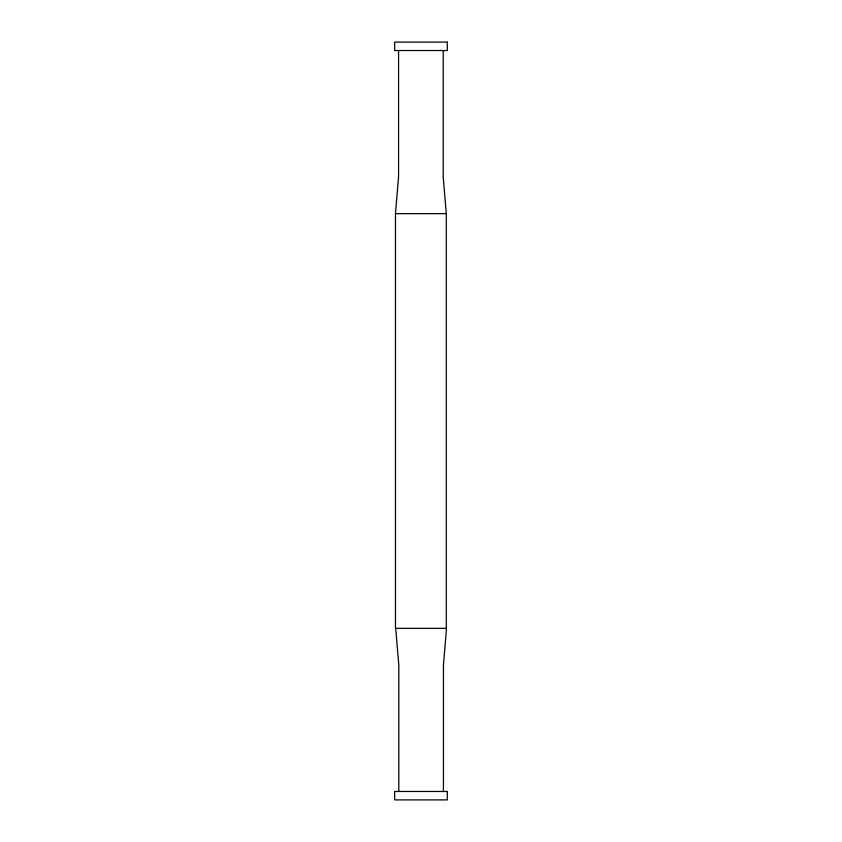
<?xml version="1.0" encoding="UTF-8"?>
<svg xmlns="http://www.w3.org/2000/svg" width="842" height="842" viewBox="0 0 842 842"><rect width="100%" height="100%" fill="white"/><g stroke="black" fill="none" stroke-linecap="round" stroke-linejoin="round"><path stroke-width="1.26" d="M443.429 791.48L443.429 665.18L446.534 628.342L395.466 628.342L395.466 213.657L398.571 176.82L398.571 50.52M395.466 213.657L446.302 213.657L446.302 628.342M446.302 213.657L443.197 176.82L443.197 50.52M395.698 628.342L398.803 665.18L398.803 791.48M447.323 42.1L394.698 42.1L394.698 50.52L447.323 50.52L447.323 42.1M447.302 791.48L394.677 791.48L394.677 799.9L447.302 799.9L447.302 791.48"/></g></svg>
